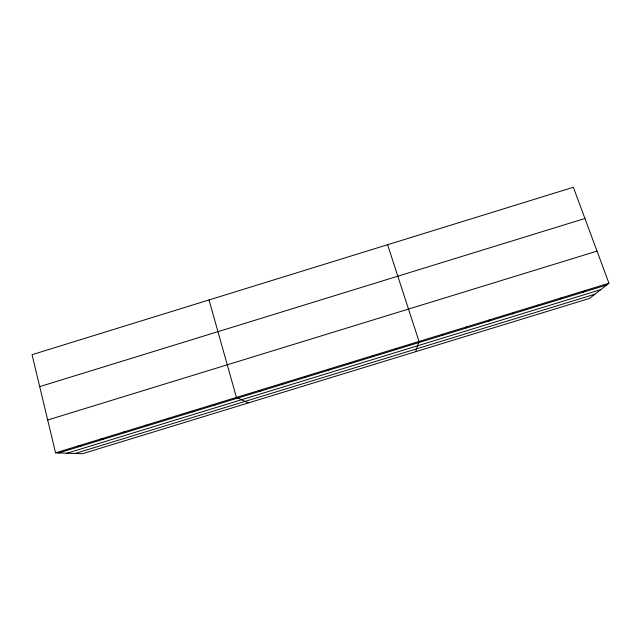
<?xml version="1.0" encoding="UTF-8"?>
<svg xmlns="http://www.w3.org/2000/svg" width="641" height="641" viewBox="0 0 641 641"><rect width="100%" height="100%" fill="white"/><g stroke="black" fill="none" stroke-linecap="round" stroke-linejoin="round"><path stroke-width="0.96" d="M395.938 349.601L396.106 348.488M415.632 351.685L419.022 341.461L387.605 244.718M442.042 335.475L442.659 334.217M465.478 328.288L466.327 326.958M488.939 321.093L490.028 319.699M512.431 313.898L513.753 312.423M535.956 306.686L537.511 305.14M559.505 299.467L561.292 297.849M583.086 292.24L585.105 290.549M608.95 283.242L589.52 298.426L82.473 453.724L55.559 452.867L32.05 354.681L573.35 187.276L608.95 283.242L55.559 452.867M39.702 386.627L584.929 218.493M47.69 420.007L597.035 251.12M58.684 452.971L606.698 285.005M66.944 453.235L600.729 289.668M75.021 453.491L594.896 294.227M78.074 445.968L80.982 446.136M100.621 439.061L103.305 439.293M123.192 432.138L125.66 432.443M145.787 425.215L148.039 425.584M168.407 418.277L170.45 418.717M191.058 411.338L192.877 411.834M213.733 404.383L215.336 404.952M248.339 402.925L236.441 397.428L209.014 299.948M259.164 390.457L260.326 391.162M281.92 383.486L282.865 384.255M304.707 376.499L305.42 377.341M327.511 369.512L328.016 370.418M350.355 362.51L350.627 363.487M373.214 355.499L373.27 356.548"/></g></svg>
